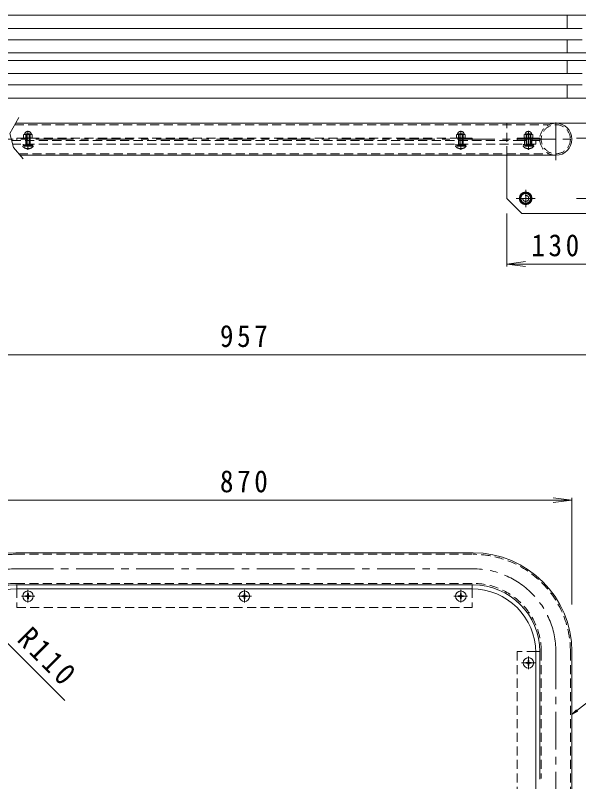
# Model space of a CAD drawing. Units: millimetres at full size, sheet at 1:10. Extents: x -961 to 1708, y -1360 to 1054.
# Drawn here: x -560 to 189, y 14 to 1033 of the extents above; entities that cross this region are included whole.
import ezdxf

# ---------------------------------------------------------------- set-up
doc = ezdxf.new("R2010")
doc.units = ezdxf.units.MM
doc.header["$LTSCALE"] = 10
doc.linetypes.add('CHAIN1', pattern=[8, 5, -1, 1, -1])
doc.linetypes.add('DASHED1', pattern=[1.8, 1.2, -0.6])
for name, color, linetype, lineweight in [('0-0_通り芯', 4, 'Continuous', 9), ('0-1_躯体', 3, 'CHAIN1', 9), ('0-2_仕上', 6, 'Continuous', 5), ('0-4_その他', 7, 'Continuous', 9), ('0-5_寸法', 2, 'Continuous', 9), ('0-9', 2, 'Continuous', 9), ('0-A', 2, 'Continuous', 9), ('0-B', 2, 'Continuous', 9), ('0-E', 7, 'Continuous', 9)]:
    doc.layers.add(name, color=color, linetype=linetype, lineweight=lineweight)
doc.styles.add('ＭＳ ゴシック', font='')
doc.styles.get('ＭＳ ゴシック').set_extended_font_data('MS Gothic')

msp = doc.modelspace()

# ---------------------------------------------------------------- linework, layer by layer
at = {"layer": '0-0_通り芯', "linetype": 'DASHED1'}
for p, q in [((-560.47, 887.45), (149.22, 887.45)), ((93.24, 846.75), (93.24, 889.45)), ((-555.01, 848.75), (149.22, 848.75)), ((-559.06, 316.18), (48.24, 316.18)), ((-559.06, 277.48), (48.24, 277.48)), ((138.89, 186.83), (138.89, 18.05)), ((177.59, 186.83), (177.59, -776.82))]:
    msp.add_line(p, q, dxfattribs=at)
at = {"layer": '0-0_通り芯'}
for p, q in [((-559.38, 889.45), (223.24, 889.45)), ((-553.27, 846.75), (158.24, 846.75)), ((93.24, 789.45), (93.24, 846.75)), ((113.24, 769.45), (93.24, 789.45)), ((113.24, 769.45), (203.24, 769.45)), ((-559.06, 318.18), (48.24, 318.18)), ((-559.06, 275.48), (48.24, 275.48)), ((136.89, 186.83), (136.89, 17.35)), ((179.59, 186.83), (179.59, -776.82))]:
    msp.add_line(p, q, dxfattribs=at)
at = {"layer": '0-0_通り芯', "linetype": 'CHAIN1'}
for p, q in [((158.24, 840.41), (158.24, 896.14)), ((-692.56, 868.1), (182.04, 868.1)), ((210.75, 869.45), (185.74, 869.45)), ((118.24, 800.95), (118.24, 777.95)), ((130.75, 789.45), (105.74, 789.45)), ((210.75, 789.45), (185.74, 789.45)), ((-559.06, 296.83), (48.24, 296.83)), ((158.24, 186.83), (158.24, -776.82))]:
    msp.add_line(p, q, dxfattribs=at)
at = {"layer": '0-0_通り芯', "linetype": 'DASHED1'}
msp.add_circle((158.24, 868.1), 19.35, dxfattribs=at)
for centre, radius, start, end in [((158.24, 868.1), 21.35, 90, 270), ((-559.06, 186.83), 129.35, 90, 180), ((48.24, 186.83), 129.35, 0, 90), ((-559.06, 186.83), 90.65, 90, 180), ((48.24, 186.83), 90.65, 0, 90)]:
    msp.add_arc(centre, radius, start, end, dxfattribs=at)
at = {"layer": '0-0_通り芯'}
for centre, radius, start, end in [((158.24, 868.1), 21.35, 270, 90), ((-559.06, 186.83), 131.35, 90, 180), ((48.24, 186.83), 131.35, 0, 90), ((-559.06, 186.83), 88.65, 90, 180), ((48.24, 186.83), 88.65, 0, 90)]:
    msp.add_arc(centre, radius, start, end, dxfattribs=at)
at = {"layer": '0-0_通り芯', "linetype": 'CHAIN1'}
for centre, start, end in [((-559.06, 186.83), 90, 180), ((48.24, 186.83), 0, 90)]:
    msp.add_arc(centre, 110, start, end, dxfattribs=at)
at = {"layer": '0-1_躯体'}
for p, q in [((-542.91, 853.77), (-542.91, 879.44)), ((32.09, 853.77), (32.09, 879.44)), ((121.89, 853.77), (121.89, 879.44)), ((-542.91, 252.24), (-542.91, 269.04)), ((-255.41, 252.24), (-255.41, 269.04)), ((32.09, 252.24), (32.09, 269.04)), ((-551.62, 260.48), (-533.59, 260.48)), ((-264.12, 260.48), (-246.09, 260.48)), ((40.81, 260.48), (22.78, 260.48)), ((121.89, 163.54), (121.89, 180.34)), ((130.61, 171.78), (112.58, 171.78))]:
    msp.add_line(p, q, dxfattribs=at)
at = {"layer": '0-1_躯体', "linetype": 'DASHED1'}
for p, q in [((47.09, 866.6), (47.09, 869.6)), ((106.89, 866.6), (106.89, 869.6)), ((118.89, 866.6), (106.89, 866.6)), ((116.89, 866.6), (116.89, 869.6)), ((136.89, 866.6), (124.89, 866.6)), ((126.89, 866.6), (126.89, 869.6)), ((-557.91, 270.13), (-557.91, 245.48)), ((47.09, 270.13), (47.09, 245.48)), ((-557.91, 245.48), (47.09, 245.48)), ((106.89, 186.83), (106.89, -623.22)), ((131.58, 186.83), (106.89, 186.83))]:
    msp.add_line(p, q, dxfattribs=at)
at = {"layer": '0-1_躯体', "linetype": 'Continuous'}
for p, q in [((-557.91, 275.48), (-557.91, 270.13)), ((47.09, 275.48), (47.09, 270.13)), ((136.89, 186.83), (131.58, 186.83))]:
    msp.add_line(p, q, dxfattribs=at)
at = {"layer": '0-1_躯体', "linetype": 'DASHED1'}
for points in [[(-557.91, 866.6), (-557.91, 869.6), (47.09, 869.6)], [(136.89, 866.6), (136.89, 869.6), (106.89, 869.6)]]:
    msp.add_lwpolyline(points, dxfattribs=at)
at = {"layer": '0-2_仕上', "linetype": 'DASHED1'}
for p, q in [((-564.56, 866.6), (106.89, 866.6)), ((116.59, 861.6), (116.59, 866.6)), ((126.59, 861.6), (126.59, 866.6)), ((131.59, 861.6), (131.59, 866.6)), ((131.59, 861.6), (-563.36, 861.6))]:
    msp.add_line(p, q, dxfattribs=at)
at = {"layer": '0-2_仕上'}
for p, q in [((46.59, 270.13), (-557.41, 270.13)), ((131.59, 185.13), (131.59, -647.87))]:
    msp.add_line(p, q, dxfattribs=at)
for centre, start, end in [((-557.41, 185.13), 90, 180), ((46.59, 185.13), 0, 90)]:
    msp.add_arc(centre, 85, start, end, dxfattribs=at)
at = {"layer": '0-4_その他'}
for p, q in [((93.24, 699.03), (93.24, 769.45)), ((93.24, 702.03), (118.03, 705.3)), ((93.24, 702.03), (118.03, 698.77)), ((93.24, 702.03), (223.24, 702.03)), ((-734.06, 581.37), (223.24, 581.37)), ((-690.41, 388.18), (179.59, 388.18)), ((179.59, 388.18), (154.81, 391.44)), ((179.59, 388.18), (154.81, 384.92)), ((179.59, 391.18), (179.59, 249.25)), ((-494.08, 121.85), (-636.84, 264.61))]:
    msp.add_line(p, q, dxfattribs=at)
at = {"layer": '0-5_寸法', "color": 7}
for p, q in [((234.45, 146.19), (179.59, 103.08)), ((179.59, 103.08), (185.88, 109.51)), ((179.59, 103.08), (187.33, 107.67))]:
    msp.add_line(p, q, dxfattribs=at)
msp.add_lwpolyline([(-555.16, 897.2), (-566.8, 875.86), (-562.27, 857.1), (-549.34, 842.23)], dxfattribs=at)
at = {"layer": '0-9'}
for radius in [8.5, 7.7]:
    msp.add_circle((118.24, 789.45), radius, dxfattribs=at)
at = {"layer": '0-A', "linetype": 'DASHED1'}
for p, q in [((-547.41, 874.76), (-548.68, 874.02)), ((-548.68, 874.02), (-548.68, 870.18)), ((-547.68, 869.6), (-548.68, 870.18)), ((-547.68, 874.6), (-538.14, 874.6)), ((-547.16, 875.19), (-547.16, 875.58)), ((-539.91, 875.1), (-545.91, 875.1)), ((-545.91, 861.6), (-545.91, 875.1)), ((-545.79, 874.02), (-545.79, 870.18)), ((-545.04, 861.6), (-545.04, 875.1)), ((-540.78, 861.6), (-540.78, 875.1)), ((-540.02, 874.02), (-540.02, 870.18)), ((-539.91, 861.6), (-539.91, 875.1)), ((-538.66, 875.58), (-538.66, 875.19)), ((-538.41, 874.76), (-537.13, 874.02)), ((-538.14, 869.6), (-537.13, 870.18)), ((-537.13, 874.02), (-537.13, 870.18)), ((27.59, 874.76), (26.32, 874.02)), ((26.32, 874.02), (26.32, 870.18)), ((27.32, 869.6), (26.32, 870.18)), ((27.32, 874.6), (36.86, 874.6)), ((27.84, 875.19), (27.84, 875.58)), ((35.09, 875.1), (29.09, 875.1)), ((29.09, 861.6), (29.09, 875.1)), ((29.21, 874.02), (29.21, 870.18)), ((29.96, 861.6), (29.96, 875.1)), ((34.22, 861.6), (34.22, 875.1)), ((34.98, 874.02), (34.98, 870.18)), ((35.09, 861.6), (35.09, 875.1)), ((36.34, 875.58), (36.34, 875.19)), ((36.59, 874.76), (37.87, 874.02)), ((36.86, 869.6), (37.87, 870.18)), ((37.87, 874.02), (37.87, 870.18)), ((117.39, 874.76), (116.12, 874.02)), ((116.12, 874.02), (116.12, 870.18)), ((117.12, 869.6), (116.12, 870.18)), ((117.12, 874.6), (126.66, 874.6)), ((117.64, 875.19), (117.64, 875.58)), ((124.89, 875.1), (118.89, 875.1)), ((118.89, 861.6), (118.89, 875.1)), ((119.01, 874.02), (119.01, 870.18)), ((119.76, 861.6), (119.76, 875.1)), ((124.02, 861.6), (124.02, 875.1)), ((124.78, 874.02), (124.78, 870.18)), ((124.89, 861.6), (124.89, 875.1)), ((126.14, 875.58), (126.14, 875.19)), ((126.39, 874.76), (127.67, 874.02)), ((126.66, 869.6), (127.67, 870.18)), ((127.67, 874.02), (127.67, 870.18)), ((-549.91, 859.1), (-549.91, 858.69)), ((-535.91, 859.1), (-549.91, 859.1)), ((-549.01, 859.1), (-549.01, 860.6)), ((-544.91, 859.1), (-544.91, 860.6)), ((-543.91, 859.1), (-543.91, 860.6)), ((-542.43, 856.03), (-543.39, 856.03)), ((-543.39, 855.41), (-543.39, 856.03)), ((-542.43, 855.41), (-542.43, 856.03)), ((-536.81, 859.1), (-536.81, 860.6)), ((-536.41, 860.6), (-536.41, 861.6)), ((25.09, 859.1), (25.09, 858.69)), ((39.09, 859.1), (25.09, 859.1)), ((25.99, 859.1), (25.99, 860.6)), ((30.09, 859.1), (30.09, 860.6)), ((31.09, 859.1), (31.09, 860.6)), ((32.57, 856.03), (31.61, 856.03)), ((31.61, 855.41), (31.61, 856.03)), ((32.57, 855.41), (32.57, 856.03)), ((38.19, 859.1), (38.19, 860.6)), ((38.59, 860.6), (38.59, 861.6)), ((114.89, 859.1), (114.89, 858.69)), ((128.89, 859.1), (114.89, 859.1)), ((115.79, 859.1), (115.79, 860.6)), ((119.89, 859.1), (119.89, 860.6)), ((120.89, 859.1), (120.89, 860.6)), ((122.37, 856.03), (121.41, 856.03)), ((121.41, 855.41), (121.41, 856.03)), ((122.37, 855.41), (122.37, 856.03)), ((127.99, 859.1), (127.99, 860.6)), ((128.39, 860.6), (128.39, 861.6))]:
    msp.add_line(p, q, dxfattribs=at)
at = {"layer": '0-A'}
for p, q in [((-546.36, 260), (-544.16, 259.96)), ((-544.16, 261), (-543.66, 261.23)), ((-544.16, 259.96), (-543.66, 259.73)), ((-543.43, 261.73), (-543.66, 261.23)), ((-543.43, 259.23), (-543.66, 259.73)), ((-543.39, 263.93), (-543.43, 261.73)), ((-543.39, 257.03), (-543.43, 259.23)), ((-543.39, 263.93), (-542.43, 263.93)), ((-542.43, 263.93), (-542.39, 261.73)), ((-542.39, 261.73), (-542.16, 261.23)), ((-542.39, 259.23), (-542.16, 259.73)), ((-541.66, 261), (-542.16, 261.23)), ((-541.66, 259.96), (-542.16, 259.73)), ((-539.46, 260), (-541.66, 259.96)), ((-258.86, 260), (-256.66, 259.96)), ((-256.66, 261), (-256.16, 261.23)), ((-256.66, 259.96), (-256.16, 259.73)), ((-255.93, 261.73), (-256.16, 261.23)), ((-255.93, 259.23), (-256.16, 259.73)), ((-255.89, 263.93), (-255.93, 261.73)), ((-255.89, 257.03), (-255.93, 259.23)), ((-255.89, 263.93), (-254.93, 263.93)), ((-254.93, 263.93), (-254.89, 261.73)), ((-254.89, 261.73), (-254.66, 261.23)), ((-254.89, 259.23), (-254.66, 259.73)), ((-254.16, 261), (-254.66, 261.23)), ((-254.16, 259.96), (-254.66, 259.73)), ((-251.96, 260), (-254.16, 259.96)), ((28.64, 260), (30.84, 259.96)), ((30.84, 261), (31.34, 261.23)), ((30.84, 259.96), (31.34, 259.73)), ((31.57, 261.73), (31.34, 261.23)), ((31.57, 259.23), (31.34, 259.73)), ((31.61, 263.93), (31.57, 261.73)), ((32.57, 263.93), (31.61, 263.93)), ((32.57, 263.93), (32.61, 261.73)), ((32.57, 257.03), (32.61, 259.23)), ((32.61, 261.73), (32.84, 261.23)), ((32.61, 259.23), (32.84, 259.73)), ((33.34, 261), (32.84, 261.23)), ((33.34, 259.96), (32.84, 259.73)), ((35.54, 260), (33.34, 259.96)), ((121.41, 175.23), (121.37, 173.03)), ((122.37, 175.23), (121.41, 175.23)), ((122.37, 175.23), (122.41, 173.03)), ((118.44, 171.3), (120.64, 171.26)), ((120.64, 172.3), (121.14, 172.53)), ((120.64, 171.26), (121.14, 171.03)), ((121.37, 173.03), (121.14, 172.53)), ((121.37, 170.53), (121.14, 171.03)), ((122.37, 168.33), (122.41, 170.53)), ((122.41, 173.03), (122.64, 172.53)), ((122.41, 170.53), (122.64, 171.03)), ((123.14, 172.3), (122.64, 172.53)), ((123.14, 171.26), (122.64, 171.03)), ((125.34, 171.3), (123.14, 171.26))]:
    msp.add_line(p, q, dxfattribs=at)
at = {"layer": '0-A', "linetype": 'DASHED1'}
for points in [[(-535.91, 859.1), (-535.91, 858.69), (-549.91, 858.69)], [(-536.41, 860.6), (-549.41, 860.6), (-549.41, 861.6)], [(39.09, 859.1), (39.09, 858.69), (25.09, 858.69)], [(38.59, 860.6), (25.59, 860.6), (25.59, 861.6)], [(128.89, 859.1), (128.89, 858.69), (114.89, 858.69)], [(128.39, 860.6), (115.39, 860.6), (115.39, 861.6)]]:
    msp.add_lwpolyline(points, dxfattribs=at)
at = {"layer": '0-A'}
for points in [[(-546.36, 260), (-546.36, 260.96), (-544.16, 261)], [(-543.39, 257.03), (-542.43, 257.03), (-542.39, 259.23)], [(-539.46, 260), (-539.46, 260.96), (-541.66, 261)], [(-258.86, 260), (-258.86, 260.96), (-256.66, 261)], [(-255.89, 257.03), (-254.93, 257.03), (-254.89, 259.23)], [(-251.96, 260), (-251.96, 260.96), (-254.16, 261)], [(28.64, 260), (28.64, 260.96), (30.84, 261)], [(32.57, 257.03), (31.61, 257.03), (31.57, 259.23)], [(35.54, 260), (35.54, 260.96), (33.34, 261)], [(118.44, 171.3), (118.44, 172.26), (120.64, 172.3)], [(122.37, 168.33), (121.41, 168.33), (121.37, 170.53)], [(125.34, 171.3), (125.34, 172.26), (123.14, 172.3)]]:
    msp.add_lwpolyline(points, dxfattribs=at)
for centre in [(-542.91, 260.48), (-255.41, 260.48), (32.09, 260.48), (121.89, 171.78)]:
    msp.add_circle(centre, 7, dxfattribs=at)
at = {"layer": '0-A', "linetype": 'DASHED1'}
for centre, radius, start, end in [((-542.91, 874.1), 4.5, 19.18785, 160.81424), ((32.09, 874.1), 4.5, 19.18785, 160.81424), ((121.89, 874.1), 4.5, 19.18785, 160.81424), ((-547.68, 871.25), 3.36, 55.84544, 90), ((-547.68, 872.96), 3.36, 270, 304.15456), ((-547.66, 875.19), 0.5, 300.0011, 0), ((-542.91, 867.11), 7.49, 67.32349, 112.67651), ((-542.91, 877.09), 7.49, 247.32349, 292.67651), ((-538.14, 871.25), 3.36, 90, 124.15456), ((-538.14, 872.96), 3.36, 235.84544, 270), ((-538.16, 875.19), 0.5, 180, 239.9989), ((27.32, 871.25), 3.36, 55.84544, 90), ((27.32, 872.96), 3.36, 270, 304.15456), ((27.34, 875.19), 0.5, 300.0011, 0), ((32.09, 867.11), 7.49, 67.32349, 112.67651), ((32.09, 877.09), 7.49, 247.32349, 292.67651), ((36.86, 871.25), 3.36, 90, 124.15456), ((36.86, 872.96), 3.36, 235.84544, 270), ((36.84, 875.19), 0.5, 180, 239.9989), ((117.12, 871.25), 3.36, 55.84544, 90), ((117.12, 872.96), 3.36, 270, 304.15456), ((117.14, 875.19), 0.5, 300.0011, 0), ((121.89, 867.11), 7.49, 67.32349, 112.67651), ((121.89, 877.09), 7.49, 247.32349, 292.67651), ((126.66, 871.25), 3.36, 90, 124.15456), ((126.66, 872.96), 3.36, 235.84544, 270), ((126.64, 875.19), 0.5, 180, 239.9989), ((-542.91, 864.5), 9.1, 219.71515, 266.98228), ((-542.91, 864.5), 9.1, 273.01741, 320.28485), ((32.09, 864.5), 9.1, 219.71515, 266.98228), ((32.09, 864.5), 9.1, 273.01741, 320.28485), ((121.89, 864.5), 9.1, 219.71515, 266.98228), ((121.89, 864.5), 9.1, 273.01741, 320.28485)]:
    msp.add_arc(centre, radius, start, end, dxfattribs=at)
at = {"layer": '0-B'}
msp.add_lwpolyline([(122, 782.95), (125.75, 789.45), (122, 795.95), (114.49, 795.95), (110.74, 789.45), (114.49, 782.95)], close=True, dxfattribs=at)
msp.add_circle((118.24, 789.45), 6.5, dxfattribs=at)
at = {"layer": '0-B', "linetype": 'DASHED1'}
msp.add_circle((118.24, 789.45), 4, dxfattribs=at)
at = {"layer": '0-E'}
for p, q in [((223.24, 1032.84), (-719.06, 1032.84)), ((173.24, 1015.34), (173.24, 1032.84)), ((-689.06, 1015.34), (193.24, 1015.34)), ((-689.06, 1000.34), (193.24, 1000.34)), ((173.24, 982.84), (173.24, 1000.34)), ((223.24, 982.84), (-834.06, 982.84)), ((223.24, 972.84), (-669.06, 972.84)), ((173.24, 955.34), (173.24, 972.84)), ((-639.06, 955.34), (193.24, 955.34)), ((-639.06, 940.34), (193.24, 940.34)), ((173.24, 922.84), (173.24, 940.34)), ((223.24, 922.84), (-669.06, 922.84))]:
    msp.add_line(p, q, dxfattribs=at)

# ---------------------------------------------------------------- texts
at = {"layer": '0-4_その他', "color": 2, "char_height": 29.33, "attachment_point": 7, "style": 'ＭＳ ゴシック'}
for s, insert in [('\\T1.27;\\W0.9;130', (125.74, 712.03)), ('\\T1.27;\\W0.9;957', (-287.91, 591.37)), ('\\T1.27;\\W0.9;870', (-287.91, 398.18))]:
    msp.add_mtext(s, dxfattribs=dict(at, insert=insert))
at = {"layer": '0-4_その他', "color": 2, "insert": (-559.33, 201.24), "char_height": 29.33, "attachment_point": 7, "rotation": 315, "style": 'ＭＳ ゴシック'}
msp.add_mtext('\\T1.28;\\W0.9;R110', dxfattribs=at)

doc.saveas('drawing.dxf')
